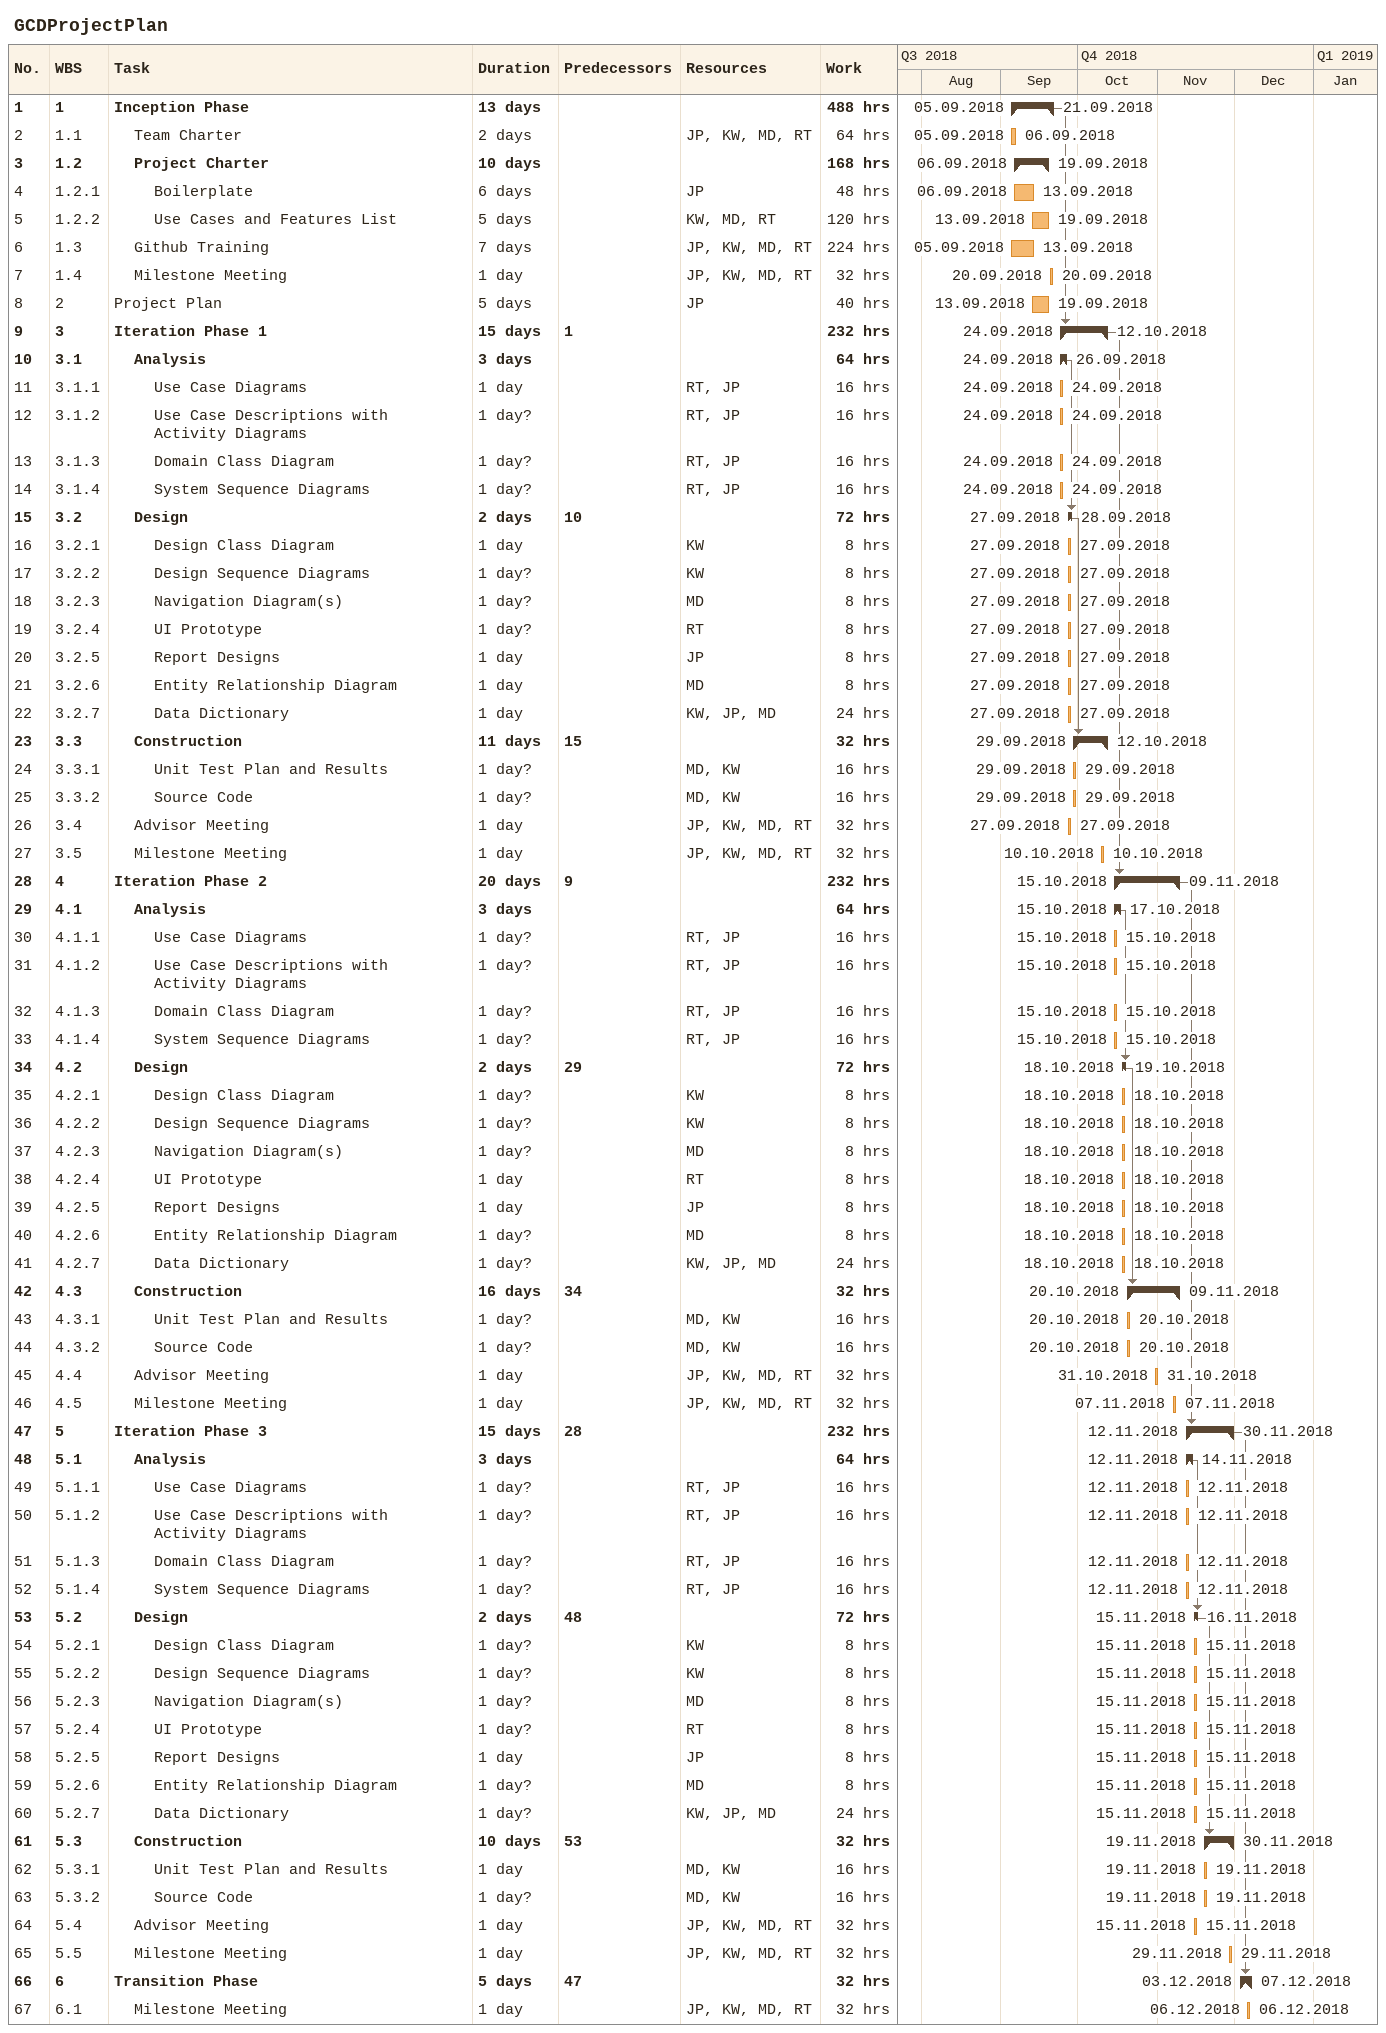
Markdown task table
GCDProjectPlan

| ID | WBS | Task | Duration | Start | Finish | Predecessors | Resources | Work (h) |
|---|---|---|---|---|---|---|---|---|
| 1 | 1 | **Inception Phase** | 13d | 2018-09-05 | 2018-09-21 |  |  | 488 |
| 2 | 1.1 | Team Charter | 2d | 2018-09-05 | 2018-09-06 |  | JP, KW, MD, RT | 64 |
| 3 | 1.2 | **Project Charter** | 10d | 2018-09-06 | 2018-09-19 |  |  | 168 |
| 4 | 1.2.1 | Boilerplate | 6d | 2018-09-06 | 2018-09-13 |  | JP | 48 |
| 5 | 1.2.2 | Use Cases and Features List | 5d | 2018-09-13 | 2018-09-19 |  | KW, MD, RT | 120 |
| 6 | 1.3 | Github Training | 7d | 2018-09-05 | 2018-09-13 |  | JP, KW, MD, RT | 224 |
| 7 | 1.4 | Milestone Meeting | 1d | 2018-09-20 | 2018-09-20 |  | JP, KW, MD, RT | 32 |
| 8 | 2 | Project Plan | 5d | 2018-09-13 | 2018-09-19 |  | JP | 40 |
| 9 | 3 | **Iteration Phase 1** | 15d | 2018-09-24 | 2018-10-12 | 1 |  | 232 |
| 10 | 3.1 | **Analysis** | 3d | 2018-09-24 | 2018-09-26 |  |  | 64 |
| 11 | 3.1.1 | Use Case Diagrams | 1d | 2018-09-24 | 2018-09-24 |  | RT, JP | 16 |
| 12 | 3.1.2 | Use Case Descriptions with Activity Diagrams | 1d? | 2018-09-24 | 2018-09-24 |  | RT, JP | 16 |
| 13 | 3.1.3 | Domain Class Diagram | 1d? | 2018-09-24 | 2018-09-24 |  | RT, JP | 16 |
| 14 | 3.1.4 | System Sequence Diagrams | 1d? | 2018-09-24 | 2018-09-24 |  | RT, JP | 16 |
| 15 | 3.2 | **Design** | 2d | 2018-09-27 | 2018-09-28 | 10 |  | 72 |
| 16 | 3.2.1 | Design Class Diagram | 1d | 2018-09-27 | 2018-09-27 |  | KW | 8 |
| 17 | 3.2.2 | Design Sequence Diagrams | 1d? | 2018-09-27 | 2018-09-27 |  | KW | 8 |
| 18 | 3.2.3 | Navigation Diagram(s) | 1d? | 2018-09-27 | 2018-09-27 |  | MD | 8 |
| 19 | 3.2.4 | UI Prototype | 1d? | 2018-09-27 | 2018-09-27 |  | RT | 8 |
| 20 | 3.2.5 | Report Designs | 1d | 2018-09-27 | 2018-09-27 |  | JP | 8 |
| 21 | 3.2.6 | Entity Relationship Diagram | 1d | 2018-09-27 | 2018-09-27 |  | MD | 8 |
| 22 | 3.2.7 | Data Dictionary | 1d | 2018-09-27 | 2018-09-27 |  | KW, JP, MD | 24 |
| 23 | 3.3 | **Construction** | 11d | 2018-09-29 | 2018-10-12 | 15 |  | 32 |
| 24 | 3.3.1 | Unit Test Plan and Results | 1d? | 2018-09-29 | 2018-09-29 |  | MD, KW | 16 |
| 25 | 3.3.2 | Source Code | 1d? | 2018-09-29 | 2018-09-29 |  | MD, KW | 16 |
| 26 | 3.4 | Advisor Meeting | 1d | 2018-09-27 | 2018-09-27 |  | JP, KW, MD, RT | 32 |
| 27 | 3.5 | Milestone Meeting | 1d | 2018-10-10 | 2018-10-10 |  | JP, KW, MD, RT | 32 |
| 28 | 4 | **Iteration Phase 2** | 20d | 2018-10-15 | 2018-11-09 | 9 |  | 232 |
| 29 | 4.1 | **Analysis** | 3d | 2018-10-15 | 2018-10-17 |  |  | 64 |
| 30 | 4.1.1 | Use Case Diagrams | 1d? | 2018-10-15 | 2018-10-15 |  | RT, JP | 16 |
| 31 | 4.1.2 | Use Case Descriptions with Activity Diagrams | 1d? | 2018-10-15 | 2018-10-15 |  | RT, JP | 16 |
| 32 | 4.1.3 | Domain Class Diagram | 1d? | 2018-10-15 | 2018-10-15 |  | RT, JP | 16 |
| 33 | 4.1.4 | System Sequence Diagrams | 1d? | 2018-10-15 | 2018-10-15 |  | RT, JP | 16 |
| 34 | 4.2 | **Design** | 2d | 2018-10-18 | 2018-10-19 | 29 |  | 72 |
| 35 | 4.2.1 | Design Class Diagram | 1d? | 2018-10-18 | 2018-10-18 |  | KW | 8 |
| 36 | 4.2.2 | Design Sequence Diagrams | 1d? | 2018-10-18 | 2018-10-18 |  | KW | 8 |
| 37 | 4.2.3 | Navigation Diagram(s) | 1d? | 2018-10-18 | 2018-10-18 |  | MD | 8 |
| 38 | 4.2.4 | UI Prototype | 1d | 2018-10-18 | 2018-10-18 |  | RT | 8 |
| 39 | 4.2.5 | Report Designs | 1d | 2018-10-18 | 2018-10-18 |  | JP | 8 |
| 40 | 4.2.6 | Entity Relationship Diagram | 1d? | 2018-10-18 | 2018-10-18 |  | MD | 8 |
| 41 | 4.2.7 | Data Dictionary | 1d? | 2018-10-18 | 2018-10-18 |  | KW, JP, MD | 24 |
| 42 | 4.3 | **Construction** | 16d | 2018-10-20 | 2018-11-09 | 34 |  | 32 |
| 43 | 4.3.1 | Unit Test Plan and Results | 1d? | 2018-10-20 | 2018-10-20 |  | MD, KW | 16 |
| 44 | 4.3.2 | Source Code | 1d? | 2018-10-20 | 2018-10-20 |  | MD, KW | 16 |
| 45 | 4.4 | Advisor Meeting | 1d | 2018-10-31 | 2018-10-31 |  | JP, KW, MD, RT | 32 |
| 46 | 4.5 | Milestone Meeting | 1d | 2018-11-07 | 2018-11-07 |  | JP, KW, MD, RT | 32 |
| 47 | 5 | **Iteration Phase 3** | 15d | 2018-11-12 | 2018-11-30 | 28 |  | 232 |
| 48 | 5.1 | **Analysis** | 3d | 2018-11-12 | 2018-11-14 |  |  | 64 |
| 49 | 5.1.1 | Use Case Diagrams | 1d? | 2018-11-12 | 2018-11-12 |  | RT, JP | 16 |
| 50 | 5.1.2 | Use Case Descriptions with Activity Diagrams | 1d? | 2018-11-12 | 2018-11-12 |  | RT, JP | 16 |
| 51 | 5.1.3 | Domain Class Diagram | 1d? | 2018-11-12 | 2018-11-12 |  | RT, JP | 16 |
| 52 | 5.1.4 | System Sequence Diagrams | 1d? | 2018-11-12 | 2018-11-12 |  | RT, JP | 16 |
| 53 | 5.2 | **Design** | 2d | 2018-11-15 | 2018-11-16 | 48 |  | 72 |
| 54 | 5.2.1 | Design Class Diagram | 1d? | 2018-11-15 | 2018-11-15 |  | KW | 8 |
| 55 | 5.2.2 | Design Sequence Diagrams | 1d? | 2018-11-15 | 2018-11-15 |  | KW | 8 |
| 56 | 5.2.3 | Navigation Diagram(s) | 1d? | 2018-11-15 | 2018-11-15 |  | MD | 8 |
| 57 | 5.2.4 | UI Prototype | 1d? | 2018-11-15 | 2018-11-15 |  | RT | 8 |
| 58 | 5.2.5 | Report Designs | 1d | 2018-11-15 | 2018-11-15 |  | JP | 8 |
| 59 | 5.2.6 | Entity Relationship Diagram | 1d? | 2018-11-15 | 2018-11-15 |  | MD | 8 |
| 60 | 5.2.7 | Data Dictionary | 1d? | 2018-11-15 | 2018-11-15 |  | KW, JP, MD | 24 |
| 61 | 5.3 | **Construction** | 10d | 2018-11-19 | 2018-11-30 | 53 |  | 32 |
| 62 | 5.3.1 | Unit Test Plan and Results | 1d | 2018-11-19 | 2018-11-19 |  | MD, KW | 16 |
| 63 | 5.3.2 | Source Code | 1d? | 2018-11-19 | 2018-11-19 |  | MD, KW | 16 |
| 64 | 5.4 | Advisor Meeting | 1d | 2018-11-15 | 2018-11-15 |  | JP, KW, MD, RT | 32 |
| 65 | 5.5 | Milestone Meeting | 1d | 2018-11-29 | 2018-11-29 |  | JP, KW, MD, RT | 32 |
| 66 | 6 | **Transition Phase** | 5d | 2018-12-03 | 2018-12-07 | 47 |  | 32 |
| 67 | 6.1 | Milestone Meeting | 1d | 2018-12-06 | 2018-12-06 |  | JP, KW, MD, RT | 32 |
